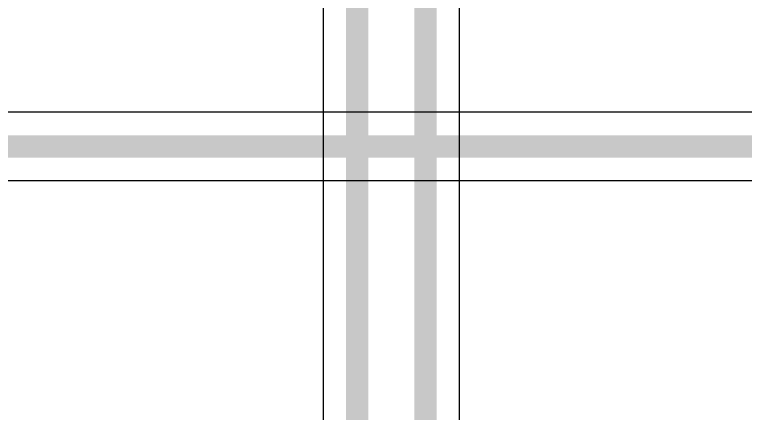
# Model space of a CAD drawing. Header units: inches. Extents: x -11 to 5379, y 0 to 5429.
# Drawn here: x 83.71 to 92.04, y 28.19 to 32.74 of the extents above; entities that cross this region are included whole.
import ezdxf

# ---------------------------------------------------------------- set-up
doc = ezdxf.new("R2010")
doc.units = ezdxf.units.IN
doc.layers.add('Bottom Layer', color=5, linetype='Continuous')
doc.layers.add('Top Layer', color=1, linetype='Continuous')

msp = doc.modelspace()

# ---------------------------------------------------------------- linework, layer by layer
at = {"layer": 'Bottom Layer'}
for p, q in [((88.78046506, 22.04455586), (88.78046506, 40.04179189999999)), ((87.22530687999999, 39.3559919), (87.22530687999999, 27.3763359))]:
    msp.add_line(p, q, dxfattribs=at)
for points in [[(88.392, 22.04455586, 0.254, 0.254, 0), (88.392, 40.4368, 0.254, 0.254, 0)], [(87.61377193999999, 26.9813278, 0.254, 0.254, 0), (87.61377193999999, 39.751, 0.254, 0.254, 0)]]:
    msp.add_lwpolyline(points, format="xyseb", dxfattribs=at)
at = {"layer": 'Top Layer'}
for p, q in [((104.72882534, 31.62199416), (77.46035815999998, 31.62199416)), ((77.62126461999999, 30.84506404), (134.491476, 30.84506404))]:
    msp.add_line(p, q, dxfattribs=at)
msp.add_lwpolyline([(77.46035815999998, 31.2335291, 0.254, 0.254, 0), (161.1545291, 31.2335291, 0.254, 0.254, 0)], format="xyseb", dxfattribs=at)

doc.saveas('drawing.dxf')
